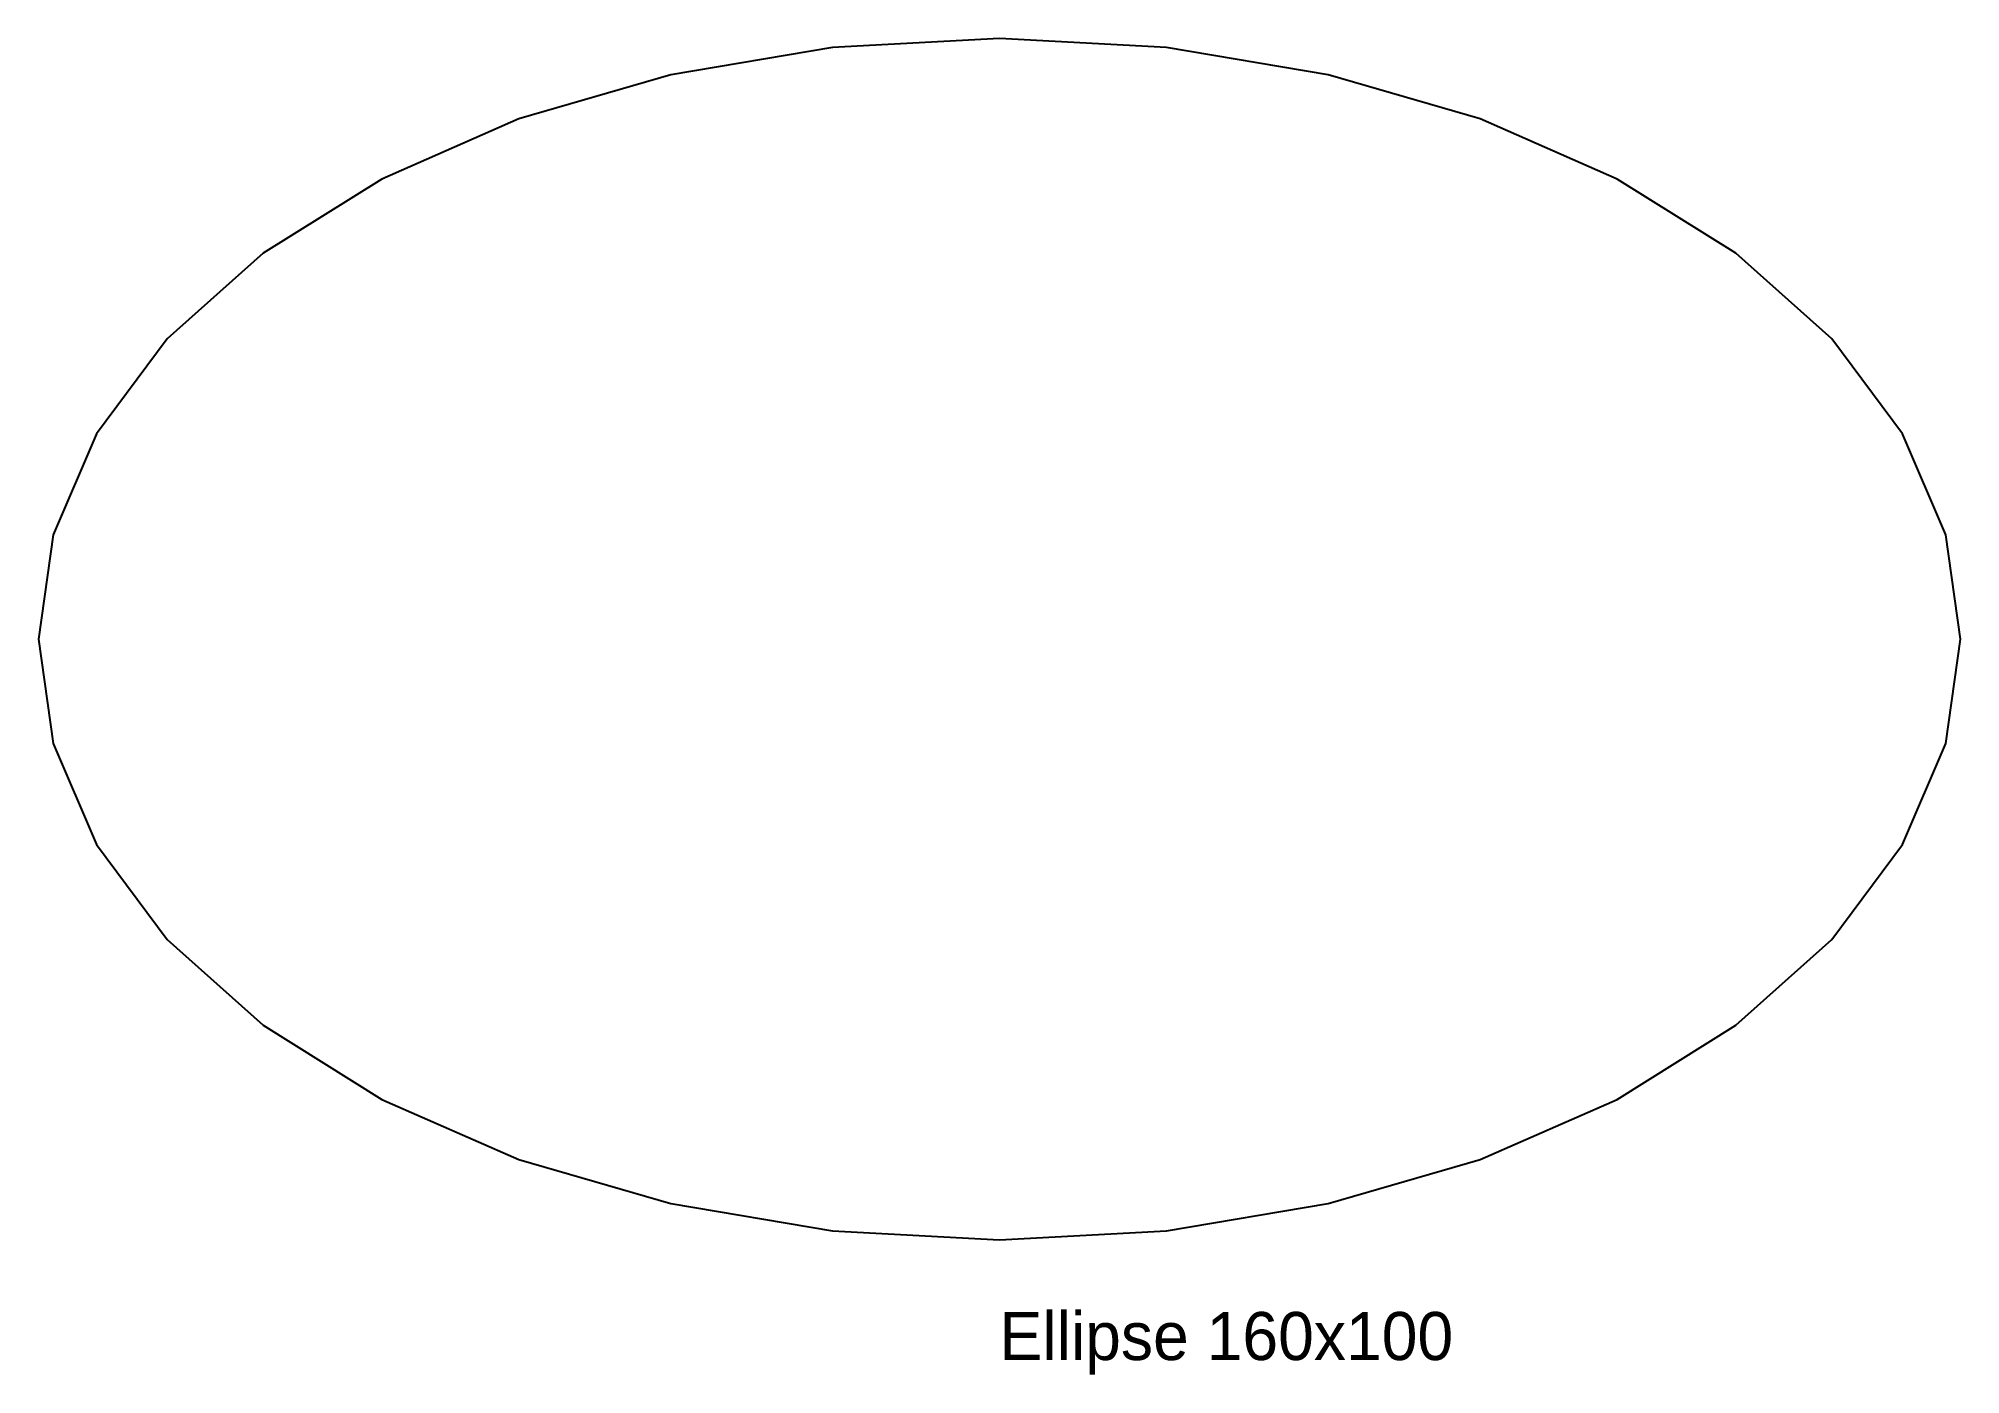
# Model space of a CAD drawing. Header units: metres. Extents: x -80 to 80, y -61 to 50.
import ezdxf

# ---------------------------------------------------------------- set-up
doc = ezdxf.new("R2010")
doc.units = ezdxf.units.M

msp = doc.modelspace()

# ---------------------------------------------------------------- linework, layer by layer
msp.add_lwpolyline([(80, 0), (78.78, 8.68), (75.18, 17.1), (69.28, 25), (61.28, 32.14), (51.42, 38.3), (40, 43.3), (27.36, 46.98), (13.89, 49.24), (0, 50), (-13.89, 49.24), (-27.36, 46.98), (-40, 43.3), (-51.42, 38.3), (-61.28, 32.14), (-69.28, 25), (-75.18, 17.1), (-78.78, 8.68), (-80, 0), (-78.78, -8.68), (-75.18, -17.1), (-69.28, -25), (-61.28, -32.14), (-51.42, -38.3), (-40, -43.3), (-27.36, -46.98), (-13.89, -49.24), (0, -50), (13.89, -49.24), (27.36, -46.98), (40, -43.3), (51.42, -38.3), (61.28, -32.14), (69.28, -25), (75.18, -17.1), (78.78, -8.68)], close=True)

# ---------------------------------------------------------------- texts
at = {"layer": 'TEXT'}
msp.add_text('Ellipse 160x100', height=4, dxfattribs=at).set_placement((0, -60))

doc.saveas('drawing.dxf')
